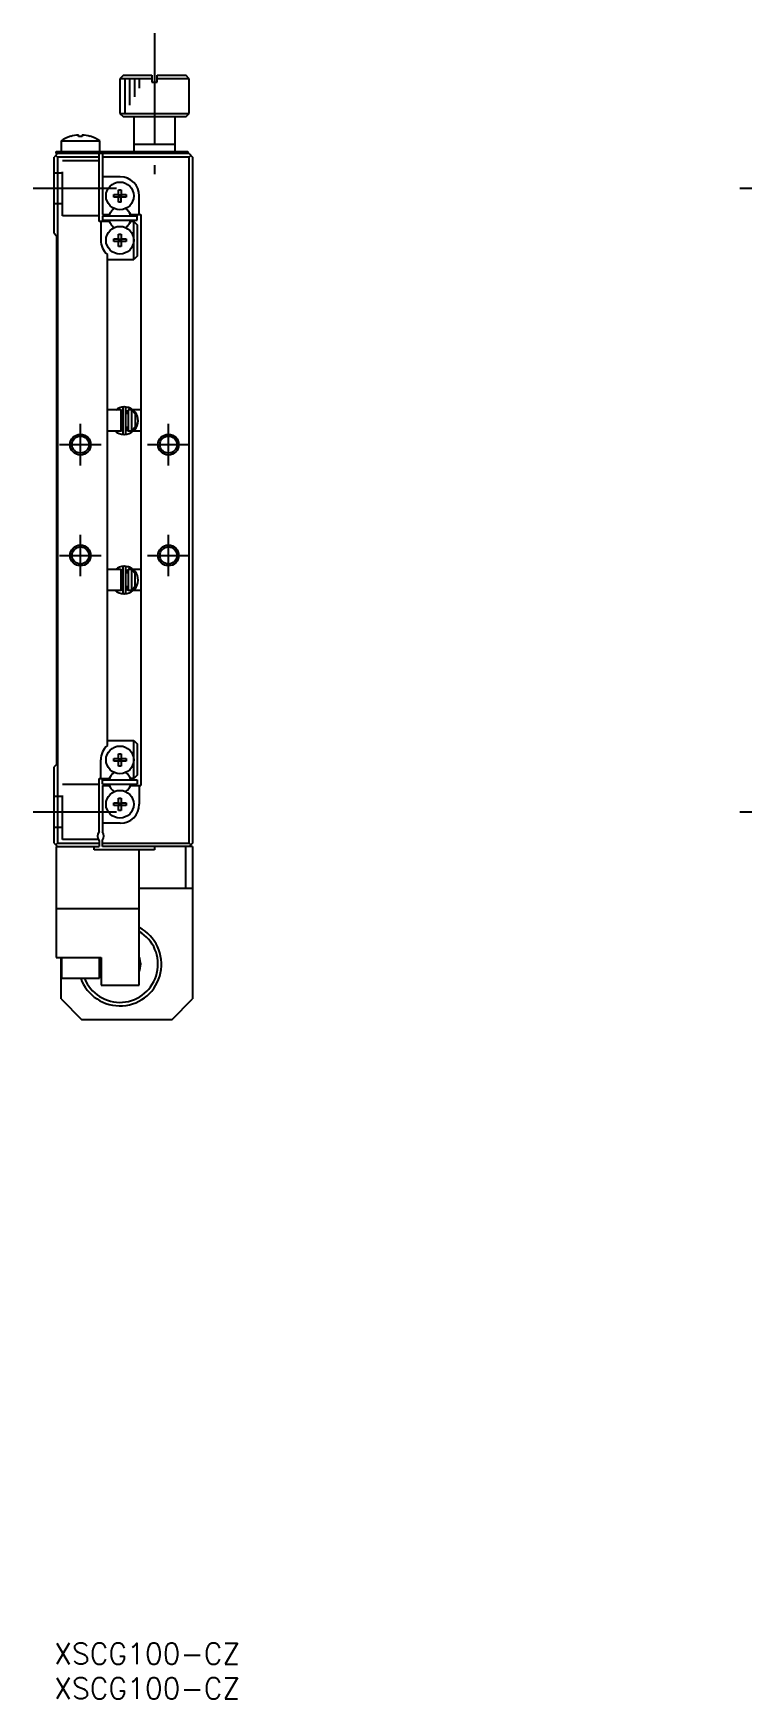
# Model space of a CAD drawing. Extents: x -3 to 303, y -8 to 232.
# Drawn here: x -3 to 99.4, y -8 to 232.4 of the extents above; entities that cross this region are included whole.
import ezdxf

# ---------------------------------------------------------------- set-up
doc = ezdxf.new("R2010")
doc.units = 0
doc.header["$LTSCALE"] = 0.5
doc.linetypes.add('CENTER', pattern=[50.8, 31.75, -6.35, 6.35, -6.35])
doc.linetypes.add('DASHED', pattern=[19.05, 12.7, -6.35])
for name, color, linetype in [('MSM_CENTER', 1, 'CENTER'), ('MSM_CONTINUOUS', 7, 'CONTINUOUS'), ('MSM_DASHED', 4, 'DASHED'), ('MSM_NARROW', 5, 'CONTINUOUS'), ('MSM_PART_NUMBER', 7, 'CONTINUOUS')]:
    doc.layers.add(name, color=color, linetype=linetype)
doc.styles.get("Standard").update_dxf_attribs({"font": 'txt.shx', "height": 3, "bigfont": 'bigfont.shx'})

# ---------------------------------------------------------------- blocks, each defined once
blk = doc.blocks.new('*U2')
at = {"layer": 'MSM_PART_NUMBER'}
blk.add_text('XSCG100-CZ', height=3, dxfattribs=at).set_placement((0, -3))
blk = doc.blocks.new('*U3')
at = {"layer": 'MSM_PART_NUMBER'}
blk.add_text('XSCG100-CZ', height=3, dxfattribs=at).set_placement((0, -8))

msp = doc.modelspace()

# ---------------------------------------------------------------- linework, layer by layer
at = {"layer": 'MSM_CENTER'}
for p, q in [((14.5, 232.37), (14.5, 212.02)), ((-3, 210), (9.03, 210)), ((99, 210), (111, 210)), ((3.8, 170), (3.8, 176)), ((16.5, 170), (16.5, 176)), ((0.8, 173), (6.8, 173)), ((13.5, 173), (19.5, 173)), ((3.8, 154), (3.8, 160)), ((16.5, 154), (16.5, 160)), ((0.8, 157), (6.8, 157)), ((13.5, 157), (19.5, 157)), ((-3, 120), (9.03, 120)), ((99, 120), (111, 120))]:
    msp.add_line(p, q, dxfattribs=at)
at = {"layer": 'MSM_CONTINUOUS'}
for p, q in [((10, 226.3), (9.5, 225.8)), ((10, 226.3), (14.1, 226.3)), ((14.1, 226.3), (14.1, 225.3)), ((14.9, 226.3), (19, 226.3)), ((14.9, 225.3), (14.9, 226.3)), ((19.5, 225.8), (19, 226.3)), ((9.5, 225.8), (9.5, 220.8)), ((14.1, 225.8), (9.5, 225.8)), ((14.1, 225.3), (14.9, 225.3)), ((19.5, 225.8), (14.9, 225.8)), ((19.5, 220.8), (19.5, 225.8)), ((9.5, 220.8), (10, 220.3)), ((9.5, 220.8), (19.5, 220.8)), ((19, 220.3), (10, 220.3)), ((11.5, 220.3), (11.5, 215.3)), ((17.5, 215.3), (17.5, 220.3)), ((19, 220.3), (19.5, 220.8)), ((1, 216.84), (1, 215.3)), ((1, 216.84), (6.6, 216.84)), ((2.4, 217.49), (2.4, 217.5)), ((3.54, 217.49), (3.54, 217.69)), ((4.06, 217.49), (3.54, 217.49)), ((4.06, 217.69), (4.06, 217.49)), ((5.2, 217.5), (5.2, 217.49)), ((6.6, 215.3), (6.6, 216.84)), ((0.5, 215), (0, 214.5)), ((0, 203.5), (0, 214.5)), ((0.5, 214.5), (0.25, 214.75)), ((0.3, 215.3), (19.3, 215.3)), ((0.3, 215), (0.3, 215.3)), ((19.5, 215), (0.3, 215)), ((6.5, 214.5), (0.5, 214.5)), ((0.5, 214.5), (0.5, 115.5)), ((6.5, 205.2), (6.5, 215)), ((7, 215), (7, 206.2)), ((19.5, 214.5), (7, 214.5)), ((17.5, 216.3), (11.5, 216.3)), ((19.3, 215.3), (19.3, 215)), ((19.5, 215), (20, 214.5)), ((19.75, 214.75), (19.5, 214.5)), ((19.5, 115.5), (19.5, 214.5)), ((20, 214.5), (20, 115.5)), ((9.55, 211.65), (7, 211.65)), ((9.32, 209.08), (9.32, 209.79)), ((9.32, 209.79), (9.68, 209.79)), ((9.68, 209.79), (9.68, 209.08)), ((8.61, 209.08), (9.32, 209.08)), ((8.61, 208.72), (8.61, 209.08)), ((9.32, 208.72), (8.61, 208.72)), ((9.33, 209.07), (9.32, 209.08)), ((9.33, 208.73), (9.32, 208.72)), ((9.32, 208.01), (9.32, 208.72)), ((9.68, 208.01), (9.32, 208.01)), ((9.33, 209.07), (9.67, 209.07)), ((9.33, 208.73), (9.33, 209.07)), ((9.67, 208.73), (9.33, 208.73)), ((9.67, 209.07), (9.68, 209.08)), ((9.67, 209.07), (9.67, 208.73)), ((9.67, 208.73), (9.68, 208.72)), ((9.68, 209.08), (10.39, 209.08)), ((9.68, 208.01), (9.68, 208.72)), ((10.39, 208.72), (9.68, 208.72)), ((10.39, 209.08), (10.39, 208.72)), ((12.3, 206.2), (12.3, 208.9)), ((7.96, 205.2), (6.5, 205.2)), ((6.75, 205.2), (6.75, 202.5)), ((7, 206.2), (7.96, 206.2)), ((7, 206), (7, 205.4)), ((7, 206), (12, 206)), ((7, 205.4), (12, 205.4)), ((7.96, 206.2), (8.13, 206.49)), ((8.13, 204.91), (7.96, 205.2)), ((10.87, 206.49), (11.04, 206.2)), ((11.04, 205.2), (10.87, 204.91)), ((11.04, 206.2), (12.5, 206.2)), ((11.5, 205.2), (11.04, 205.2)), ((11.5, 205.2), (12, 204.7)), ((11.5, 199.7), (11.5, 205.2)), ((12, 205.4), (12, 206)), ((12, 204.7), (12, 200.2)), ((12.5, 206.2), (12.5, 123.8)), ((0, 203.5), (0.35, 203.15)), ((0.35, 203.15), (0.35, 126.85)), ((8.61, 202.68), (9.32, 202.68)), ((8.61, 202.32), (8.61, 202.68)), ((9.32, 202.32), (8.61, 202.32)), ((9.32, 202.68), (9.32, 203.39)), ((9.32, 203.39), (9.68, 203.39)), ((9.33, 202.67), (9.32, 202.68)), ((9.33, 202.33), (9.32, 202.32)), ((9.32, 201.61), (9.32, 202.32)), ((9.33, 202.67), (9.67, 202.67)), ((9.33, 202.33), (9.33, 202.67)), ((9.67, 202.33), (9.33, 202.33)), ((9.67, 202.67), (9.68, 202.68)), ((9.67, 202.67), (9.67, 202.33)), ((9.67, 202.33), (9.68, 202.32)), ((9.68, 203.39), (9.68, 202.68)), ((9.68, 202.68), (10.39, 202.68)), ((10.39, 202.32), (9.68, 202.32)), ((9.68, 202.32), (9.68, 201.61)), ((10.39, 202.68), (10.39, 202.32)), ((7.7, 129.58), (7.7, 200.42)), ((7.7, 199.7), (11.5, 199.7)), ((9.68, 201.61), (9.32, 201.61)), ((12, 200.2), (11.5, 199.7)), ((9.7, 178), (7.7, 178)), ((9.7, 175), (9.7, 178)), ((9.7, 177.95), (9.91, 177.99)), ((9.91, 178.23), (9.91, 174.68)), ((10.87, 178.32), (10.15, 178.46)), ((10.36, 178.3), (10.35, 178.3)), ((10.39, 178.32), (10.36, 178.3)), ((10.36, 174.68), (10.36, 178.23)), ((10.42, 178.33), (10.39, 178.32)), ((10.46, 178.34), (10.42, 178.33)), ((10.49, 178.34), (10.46, 178.34)), ((10.53, 178.35), (10.49, 178.34)), ((10.49, 177.87), (10.51, 177.88)), ((10.5, 177.87), (10.5, 177.5)), ((10.51, 177.88), (10.52, 177.88)), ((10.52, 177.88), (10.53, 177.89)), ((10.56, 178.35), (10.53, 178.35)), ((10.53, 177.89), (10.54, 177.89)), ((10.54, 177.89), (10.56, 177.9)), ((10.6, 178.36), (10.56, 178.35)), ((10.56, 177.9), (10.57, 177.9)), ((10.57, 177.9), (10.58, 177.9)), ((10.58, 177.9), (10.6, 177.91)), ((10.64, 178.36), (10.6, 178.36)), ((10.6, 177.91), (10.61, 177.91)), ((10.61, 177.91), (10.62, 177.91)), ((10.62, 177.91), (10.64, 177.91)), ((10.67, 178.36), (10.64, 178.36)), ((10.64, 177.91), (10.65, 177.91)), ((10.65, 177.91), (10.66, 177.91)), ((10.66, 177.91), (10.68, 177.9)), ((10.71, 178.35), (10.67, 178.36)), ((10.68, 177.9), (10.69, 177.9)), ((10.69, 177.9), (10.7, 177.9)), ((10.7, 178), (10.7, 175)), ((11.2, 178), (10.7, 178)), ((10.74, 178.35), (10.71, 178.35)), ((10.78, 178.34), (10.74, 178.35)), ((10.81, 178.34), (10.78, 178.34)), ((10.85, 178.33), (10.81, 178.34)), ((10.81, 178.01), (10.82, 178.03)), ((10.81, 178), (10.81, 178.01)), ((10.84, 178.06), (10.82, 178)), ((10.82, 178.03), (10.83, 178.04)), ((10.83, 178.06), (10.84, 178.08)), ((10.83, 178.04), (10.83, 178.06)), ((10.92, 178.3), (10.84, 178.06)), ((10.84, 178.08), (10.85, 178.09)), ((10.88, 178.31), (10.85, 178.33)), ((10.85, 178.11), (10.86, 178.12)), ((10.85, 178.09), (10.85, 178.11)), ((10.86, 178.12), (10.87, 178.14)), ((10.92, 178.3), (10.87, 178.32)), ((10.87, 178.15), (10.88, 178.17)), ((10.87, 178.14), (10.87, 178.15)), ((10.91, 178.3), (10.88, 178.31)), ((10.88, 178.18), (10.89, 178.2)), ((10.88, 178.17), (10.88, 178.18)), ((10.89, 178.21), (10.9, 178.22)), ((10.89, 178.2), (10.89, 178.21)), ((10.9, 178.25), (10.91, 178.26)), ((10.9, 178.24), (10.9, 178.25)), ((10.9, 178.22), (10.9, 178.24)), ((10.91, 178.3), (10.91, 178.3)), ((10.91, 178.3), (10.91, 178.3)), ((10.91, 178.3), (10.91, 178.3)), ((10.91, 178.29), (10.91, 178.3)), ((10.91, 178.28), (10.91, 178.29)), ((10.91, 178.29), (10.91, 178.29)), ((10.91, 178.27), (10.91, 178.28)), ((10.91, 178.26), (10.91, 178.27)), ((10.91, 178.27), (10.91, 178.27)), ((10.99, 178.26), (10.92, 178.3)), ((11.2, 175), (11.2, 178)), ((11.2, 177.95), (11.7, 177.42)), ((12.5, 178), (11.41, 178)), ((7.7, 175.43), (7.7, 177.57)), ((9.91, 177.5), (9.7, 177.5)), ((9.7, 175.5), (9.91, 175.5)), ((10.36, 177.69), (10.37, 177.7)), ((10.36, 177.67), (10.36, 177.69)), ((10.36, 177.66), (10.36, 177.67)), ((10.36, 177.65), (10.36, 177.66)), ((10.36, 177.63), (10.36, 177.65)), ((10.7, 177.5), (10.36, 177.5)), ((10.36, 175.5), (10.7, 175.5)), ((10.37, 177.71), (10.38, 177.73)), ((10.37, 177.7), (10.37, 177.71)), ((10.38, 177.74), (10.39, 177.75)), ((10.38, 177.73), (10.38, 177.74)), ((10.39, 177.76), (10.4, 177.77)), ((10.39, 177.75), (10.39, 177.76)), ((10.4, 177.77), (10.41, 177.79)), ((10.41, 177.8), (10.42, 177.81)), ((10.41, 177.79), (10.41, 177.8)), ((10.42, 177.81), (10.43, 177.82)), ((10.43, 177.82), (10.44, 177.83)), ((10.44, 177.83), (10.45, 177.84)), ((10.45, 177.84), (10.46, 177.85)), ((10.46, 177.85), (10.47, 177.85)), ((10.47, 177.85), (10.48, 177.86)), ((10.48, 177.86), (10.49, 177.87)), ((10.5, 175.5), (10.5, 175.04)), ((11.7, 175.58), (11.2, 175.05)), ((11.7, 177.42), (11.7, 175.58)), ((7.7, 175), (9.7, 175)), ((9.91, 174.93), (9.61, 175)), ((10.36, 175.27), (10.36, 175.28)), ((10.36, 175.28), (10.36, 175.28)), ((10.36, 175.25), (10.36, 175.27)), ((10.36, 175.24), (10.36, 175.25)), ((10.37, 175.22), (10.36, 175.24)), ((10.37, 175.21), (10.37, 175.22)), ((10.37, 175.2), (10.37, 175.21)), ((10.38, 175.19), (10.37, 175.2)), ((10.38, 175.17), (10.38, 175.19)), ((10.39, 175.16), (10.38, 175.17)), ((10.4, 175.15), (10.39, 175.16)), ((10.4, 175.14), (10.4, 175.15)), ((10.41, 175.13), (10.4, 175.14)), ((10.42, 175.11), (10.41, 175.13)), ((10.43, 175.1), (10.42, 175.11)), ((10.44, 175.09), (10.43, 175.1)), ((10.45, 175.08), (10.44, 175.09)), ((10.46, 175.08), (10.45, 175.08)), ((10.47, 175.07), (10.46, 175.08)), ((10.48, 175.06), (10.47, 175.07)), ((10.49, 175.05), (10.48, 175.06)), ((10.5, 175.04), (10.49, 175.05)), ((10.51, 175.04), (10.5, 175.04)), ((10.52, 175.03), (10.51, 175.04)), ((10.54, 175.03), (10.52, 175.03)), ((10.55, 175.02), (10.54, 175.03)), ((10.56, 175.02), (10.55, 175.02)), ((10.58, 175.02), (10.56, 175.02)), ((10.59, 175.01), (10.58, 175.02)), ((10.6, 175.01), (10.59, 175.01)), ((10.62, 175.01), (10.6, 175.01)), ((10.63, 175.01), (10.62, 175.01)), ((10.64, 175.01), (10.63, 175.01)), ((10.66, 175.01), (10.64, 175.01)), ((10.67, 175.01), (10.66, 175.01)), ((10.69, 175.01), (10.67, 175.01)), ((10.7, 175.02), (10.69, 175.01)), ((10.7, 175), (11.2, 175)), ((10.86, 174.6), (10.91, 174.62)), ((11.5, 175), (11.5, 175)), ((11.5, 175), (12.5, 175)), ((9.7, 155), (7.7, 155)), ((7.7, 152.43), (7.7, 154.57)), ((9.7, 152), (9.7, 155)), ((9.7, 154.95), (9.91, 154.99)), ((9.91, 154.5), (9.7, 154.5)), ((9.91, 155.23), (9.91, 151.68)), ((10.87, 155.32), (10.15, 155.46)), ((10.36, 155.3), (10.35, 155.3)), ((10.39, 155.32), (10.36, 155.3)), ((10.36, 151.68), (10.36, 155.23)), ((10.36, 154.69), (10.37, 154.7)), ((10.36, 154.67), (10.36, 154.69)), ((10.36, 154.66), (10.36, 154.67)), ((10.36, 154.65), (10.36, 154.66)), ((10.36, 154.63), (10.36, 154.65)), ((10.7, 154.5), (10.36, 154.5)), ((10.37, 154.71), (10.38, 154.73)), ((10.37, 154.7), (10.37, 154.71)), ((10.38, 154.74), (10.39, 154.75)), ((10.38, 154.73), (10.38, 154.74)), ((10.42, 155.33), (10.39, 155.32)), ((10.39, 154.76), (10.4, 154.77)), ((10.39, 154.75), (10.39, 154.76)), ((10.4, 154.77), (10.41, 154.79)), ((10.41, 154.8), (10.42, 154.81)), ((10.41, 154.79), (10.41, 154.8)), ((10.46, 155.34), (10.42, 155.33)), ((10.42, 154.81), (10.43, 154.82)), ((10.43, 154.82), (10.44, 154.83)), ((10.44, 154.83), (10.45, 154.84)), ((10.45, 154.84), (10.46, 154.85)), ((10.49, 155.34), (10.46, 155.34)), ((10.46, 154.85), (10.47, 154.85)), ((10.47, 154.85), (10.48, 154.86)), ((10.48, 154.86), (10.49, 154.87)), ((10.53, 155.35), (10.49, 155.34)), ((10.49, 154.87), (10.51, 154.88)), ((10.5, 154.87), (10.5, 154.5)), ((10.51, 154.88), (10.52, 154.88)), ((10.52, 154.88), (10.53, 154.89)), ((10.56, 155.35), (10.53, 155.35)), ((10.53, 154.89), (10.54, 154.89)), ((10.54, 154.89), (10.56, 154.9)), ((10.6, 155.36), (10.56, 155.35)), ((10.56, 154.9), (10.57, 154.9)), ((10.57, 154.9), (10.58, 154.9)), ((10.58, 154.9), (10.6, 154.91)), ((10.64, 155.36), (10.6, 155.36)), ((10.6, 154.91), (10.61, 154.91)), ((10.61, 154.91), (10.62, 154.91)), ((10.62, 154.91), (10.64, 154.91)), ((10.67, 155.36), (10.64, 155.36)), ((10.64, 154.91), (10.65, 154.91)), ((10.65, 154.91), (10.66, 154.91)), ((10.66, 154.91), (10.68, 154.9)), ((10.71, 155.35), (10.67, 155.36)), ((10.68, 154.9), (10.69, 154.9)), ((10.69, 154.9), (10.7, 154.9)), ((10.7, 155), (10.7, 152)), ((11.2, 155), (10.7, 155)), ((10.74, 155.35), (10.71, 155.35)), ((10.78, 155.34), (10.74, 155.35)), ((10.81, 155.34), (10.78, 155.34)), ((10.85, 155.33), (10.81, 155.34)), ((10.81, 155.01), (10.82, 155.03)), ((10.81, 155), (10.81, 155.01)), ((10.84, 155.06), (10.82, 155)), ((10.82, 155.03), (10.83, 155.04)), ((10.83, 155.06), (10.84, 155.08)), ((10.83, 155.04), (10.83, 155.06)), ((10.92, 155.3), (10.84, 155.06)), ((10.84, 155.08), (10.85, 155.09)), ((10.88, 155.31), (10.85, 155.33)), ((10.85, 155.11), (10.86, 155.12)), ((10.85, 155.09), (10.85, 155.11)), ((10.86, 155.12), (10.87, 155.14)), ((10.91, 155.3), (10.87, 155.32)), ((10.87, 155.15), (10.88, 155.17)), ((10.87, 155.14), (10.87, 155.15)), ((10.91, 155.3), (10.88, 155.31)), ((10.88, 155.18), (10.89, 155.2)), ((10.88, 155.17), (10.88, 155.18)), ((10.89, 155.21), (10.9, 155.22)), ((10.89, 155.2), (10.89, 155.21)), ((10.9, 155.25), (10.91, 155.26)), ((10.9, 155.24), (10.9, 155.25)), ((10.9, 155.22), (10.9, 155.24)), ((10.91, 155.3), (10.91, 155.3)), ((10.91, 155.3), (10.91, 155.3)), ((10.91, 155.3), (10.91, 155.3)), ((10.99, 155.26), (10.91, 155.3)), ((10.91, 155.29), (10.91, 155.3)), ((10.91, 155.28), (10.91, 155.29)), ((10.91, 155.29), (10.91, 155.29)), ((10.91, 155.27), (10.91, 155.28)), ((10.91, 155.26), (10.91, 155.27)), ((10.91, 155.27), (10.91, 155.27)), ((11.2, 152), (11.2, 155)), ((11.2, 154.95), (11.7, 154.42)), ((12.5, 155), (11.41, 155)), ((11.7, 152.58), (11.7, 154.42)), ((7.7, 152), (9.7, 152)), ((9.91, 151.93), (9.61, 152)), ((9.7, 152.5), (9.91, 152.5)), ((10.36, 152.5), (10.7, 152.5)), ((10.36, 152.27), (10.36, 152.28)), ((10.36, 152.28), (10.36, 152.28)), ((10.36, 152.25), (10.36, 152.27)), ((10.36, 152.24), (10.36, 152.25)), ((10.37, 152.22), (10.36, 152.24)), ((10.37, 152.21), (10.37, 152.22)), ((10.37, 152.2), (10.37, 152.21)), ((10.38, 152.19), (10.37, 152.2)), ((10.38, 152.17), (10.38, 152.19)), ((10.39, 152.16), (10.38, 152.17)), ((10.4, 152.15), (10.39, 152.16)), ((10.4, 152.14), (10.4, 152.15)), ((10.41, 152.13), (10.4, 152.14)), ((10.42, 152.11), (10.41, 152.13)), ((10.43, 152.1), (10.42, 152.11)), ((10.44, 152.09), (10.43, 152.1)), ((10.45, 152.08), (10.44, 152.09)), ((10.46, 152.08), (10.45, 152.08)), ((10.47, 152.07), (10.46, 152.08)), ((10.48, 152.06), (10.47, 152.07)), ((10.49, 152.05), (10.48, 152.06)), ((10.5, 152.04), (10.49, 152.05)), ((10.5, 152.5), (10.5, 152.04)), ((10.51, 152.04), (10.5, 152.04)), ((10.52, 152.03), (10.51, 152.04)), ((10.54, 152.03), (10.52, 152.03)), ((10.55, 152.02), (10.54, 152.03)), ((10.56, 152.02), (10.55, 152.02)), ((10.58, 152.02), (10.56, 152.02)), ((10.59, 152.01), (10.58, 152.02)), ((10.6, 152.01), (10.59, 152.01)), ((10.62, 152.01), (10.6, 152.01)), ((10.63, 152.01), (10.62, 152.01)), ((10.64, 152.01), (10.63, 152.01)), ((10.66, 152.01), (10.64, 152.01)), ((10.67, 152.01), (10.66, 152.01)), ((10.69, 152.01), (10.67, 152.01)), ((10.7, 152.02), (10.69, 152.01)), ((10.7, 152), (11.2, 152)), ((10.86, 151.6), (10.91, 151.62)), ((11.7, 152.58), (11.2, 152.05)), ((11.5, 152), (11.5, 152)), ((11.5, 152), (12.5, 152)), ((7.7, 130.3), (11.5, 130.3)), ((11.5, 130.3), (12, 129.8)), ((11.5, 124.8), (11.5, 130.3)), ((12, 129.8), (12, 125.3)), ((6.75, 124.8), (6.75, 127.5)), ((8.61, 127.68), (9.32, 127.68)), ((8.61, 127.32), (8.61, 127.68)), ((9.32, 127.68), (9.32, 128.39)), ((9.32, 128.39), (9.68, 128.39)), ((9.33, 127.67), (9.32, 127.68)), ((9.33, 127.67), (9.67, 127.67)), ((9.33, 127.33), (9.33, 127.67)), ((9.67, 127.67), (9.68, 127.68)), ((9.67, 127.67), (9.67, 127.33)), ((9.68, 128.39), (9.68, 127.68)), ((9.68, 127.68), (10.39, 127.68)), ((10.39, 127.68), (10.39, 127.32)), ((0.35, 126.85), (0, 126.5)), ((0, 115.5), (0, 126.5)), ((8.13, 125.09), (7.96, 124.8)), ((9.32, 127.32), (8.61, 127.32)), ((9.33, 127.33), (9.32, 127.32)), ((9.32, 126.61), (9.32, 127.32)), ((9.68, 126.61), (9.32, 126.61)), ((9.67, 127.33), (9.33, 127.33)), ((9.67, 127.33), (9.68, 127.32)), ((10.39, 127.32), (9.68, 127.32)), ((9.68, 127.32), (9.68, 126.61)), ((11.04, 124.8), (10.87, 125.09)), ((12, 125.3), (11.5, 124.8)), ((6.5, 117.16), (6.5, 124.8)), ((6.5, 124.8), (7.96, 124.8)), ((7, 124), (7, 124.6)), ((7, 124.6), (12, 124.6)), ((7, 124), (12, 124)), ((7, 123.8), (7.96, 123.8)), ((7, 123.8), (7, 117.1)), ((7.96, 123.8), (8.13, 123.51)), ((10.87, 123.51), (11.04, 123.8)), ((11.5, 124.8), (11.04, 124.8)), ((11.04, 123.8), (12.5, 123.8)), ((12, 124.6), (12, 124)), ((12.3, 123.8), (12.3, 121.1)), ((8.61, 121.28), (9.32, 121.28)), ((8.61, 120.92), (8.61, 121.28)), ((9.32, 120.92), (8.61, 120.92)), ((9.32, 121.28), (9.32, 121.99)), ((9.32, 121.99), (9.68, 121.99)), ((9.33, 121.27), (9.32, 121.28)), ((9.33, 120.93), (9.32, 120.92)), ((9.32, 120.21), (9.32, 120.92)), ((9.68, 120.21), (9.32, 120.21)), ((9.33, 121.27), (9.67, 121.27)), ((9.33, 120.93), (9.33, 121.27)), ((9.67, 120.93), (9.33, 120.93)), ((9.67, 121.27), (9.68, 121.28)), ((9.67, 121.27), (9.67, 120.93)), ((9.67, 120.93), (9.68, 120.92)), ((9.68, 121.99), (9.68, 121.28)), ((9.68, 121.28), (10.39, 121.28)), ((10.39, 120.92), (9.68, 120.92)), ((9.68, 120.92), (9.68, 120.21)), ((10.39, 121.28), (10.39, 120.92)), ((9.55, 118.35), (7, 118.35)), ((0, 115.5), (0.5, 115)), ((0.25, 115.25), (0.5, 115.5)), ((0.5, 115.5), (6.5, 115.5)), ((6.5, 115.84), (6.5, 115)), ((7, 115), (7, 115.9)), ((7, 115.5), (19.5, 115.5)), ((20, 115.5), (19.5, 115)), ((19.5, 115.5), (19.75, 115.25)), ((0.3, 115), (6.5, 115)), ((0.3, 115), (0.3, 99)), ((5.8, 114.5), (5.8, 115)), ((14.5, 114.5), (5.8, 114.5)), ((20, 115), (7, 115)), ((12.3, 95), (12.3, 114.5)), ((14.5, 115), (14.5, 114.5)), ((19, 109), (19, 115)), ((20, 115), (20, 93)), ((12.3, 109), (20, 109)), ((12.3, 106), (0.3, 106)), ((0.3, 99), (6.8, 99)), ((1, 93), (1, 99)), ((1.05, 99), (1.05, 96)), ((6.55, 96), (6.55, 99)), ((6.8, 99), (6.8, 95)), ((1.05, 96), (6.55, 96)), ((6.8, 95), (12.3, 95)), ((1, 93), (4, 90)), ((17, 90), (20, 93)), ((17, 90), (4, 90))]:
    msp.add_line(p, q, dxfattribs=at)
for centre, radius in [((9.5, 208.9), 2), ((9.5, 202.5), 2), ((3.8, 173), 1.23), ((16.5, 173), 1.23), ((3.8, 157), 1.23), ((16.5, 157), 1.23), ((9.5, 127.5), 2), ((9.5, 121.1), 2)]:
    msp.add_circle(centre, radius, dxfattribs=at)
for centre, radius, start, end in [((3.8, 212.7), 5, 106.2858, 124.0558), ((3.8, 212.7), 4.99, 92.9848, 106.2726), ((3.8, 212.7), 4.99, 73.7274, 87.0152), ((3.8, 212.7), 5, 55.9442, 73.7142), ((9.55, 208.9), 2.75, 0, 90), ((9.5, 205.7), 1.59, 135, 150), ((9.5, 205.7), 1.59, 120.4332, 135), ((9.62, 205.59), 1.75, 121.8865, 135.0044), ((9.5, 205.7), 1.59, 45, 59.5668), ((9.38, 205.59), 1.75, 44.9956, 58.1135), ((9.5, 205.7), 1.59, 30, 45), ((9.5, 205.7), 1.59, 150, 169.1069), ((9.5, 205.7), 1.59, 190.893, 210), ((9.5, 205.7), 1.59, 210, 225), ((9.5, 205.7), 1.59, 225, 239.5667), ((9.62, 205.81), 1.75, 224.9956, 238.1135), ((9.5, 205.7), 1.59, 300.4333, 315), ((9.38, 205.81), 1.75, 301.8865, 315.0044), ((9.5, 205.7), 1.59, 315, 330), ((9.5, 205.7), 1.59, 10.8931, 30), ((9.5, 205.7), 1.59, 330, 349.107), ((9.5, 202.5), 2.75, 180, 229.1148), ((10.14, 176.45), 2, 90.7716, 129.4981), ((10.13, 178.23), 0.225, 0, 180), ((10.13, 176.46), 2, 270.7115, 67.0931), ((10.13, 176.45), 2, 226.8386, 269.3518), ((10.13, 174.68), 0.225, 180, 0), ((10.14, 153.45), 2, 90.7716, 129.4981), ((10.13, 155.23), 0.225, 0, 180), ((10.13, 153.46), 2, 270.7115, 67.0931), ((10.13, 153.45), 2, 226.8386, 269.3518), ((10.13, 151.68), 0.225, 180, 0), ((9.5, 127.5), 2.75, 130.8852, 180), ((9.5, 124.3), 1.59, 120.4333, 169.107), ((9.62, 124.19), 1.75, 121.8865, 135.0044), ((9.5, 124.3), 1.59, 10.893, 59.5668), ((9.38, 124.19), 1.75, 44.9956, 58.1135), ((9.5, 124.3), 1.59, 190.8931, 239.5668), ((9.62, 124.41), 1.75, 224.9956, 238.1135), ((9.5, 124.3), 1.59, 300.4332, 349.1069), ((9.38, 124.41), 1.75, 301.8865, 315.0044), ((9.55, 121.1), 2.75, 270, 0), ((7.25, 116.5), 1, 138.5904, 221.4096), ((6.2, 116.5), 1, 323.1301, 36.8699), ((9.5, 98), 6, 199.4712, 62.1819), ((9.5, 98), 5.5, 201.3237, 59.3967), ((9.5, 98), 3, 160.5288, 169.5247), ((9.5, 98), 3, 338.9605, 21.0395), ((9.5, 98), 3, 190.4753, 205.8419)]:
    msp.add_arc(centre, radius, start, end, dxfattribs=at)
at = {"layer": 'MSM_DASHED'}
for p, q in [((1.2, 206), (1.2, 214)), ((1.2, 214), (6.5, 214)), ((0, 212.25), (1.2, 212.25)), ((1.2, 207.75), (0, 207.75)), ((6.5, 206), (1.2, 206)), ((1.2, 116), (1.2, 124)), ((1.2, 124), (6.5, 124)), ((0, 122.25), (1.2, 122.25)), ((1.2, 117.75), (0, 117.75)), ((6.38, 116), (1.2, 116))]:
    msp.add_line(p, q, dxfattribs=at)
at = {"layer": 'MSM_NARROW'}
for p, q in [((10.2, 225.8), (10.2, 220.8)), ((10.9, 225.8), (10.9, 222.01)), ((11.6, 225.8), (11.6, 223.22)), ((12.3, 225.8), (12.3, 224.44))]:
    msp.add_line(p, q, dxfattribs=at)
for centre in [(3.8, 173), (16.5, 173), (3.8, 157), (16.5, 157)]:
    msp.add_circle(centre, 1.5, dxfattribs=at)

# ---------------------------------------------------------------- block references
at = {"layer": 'MSM_CONTINUOUS'}
for name in ['*U2', '*U3']:
    msp.add_blockref(name, (0, 0), dxfattribs=at)

doc.saveas('drawing.dxf')
